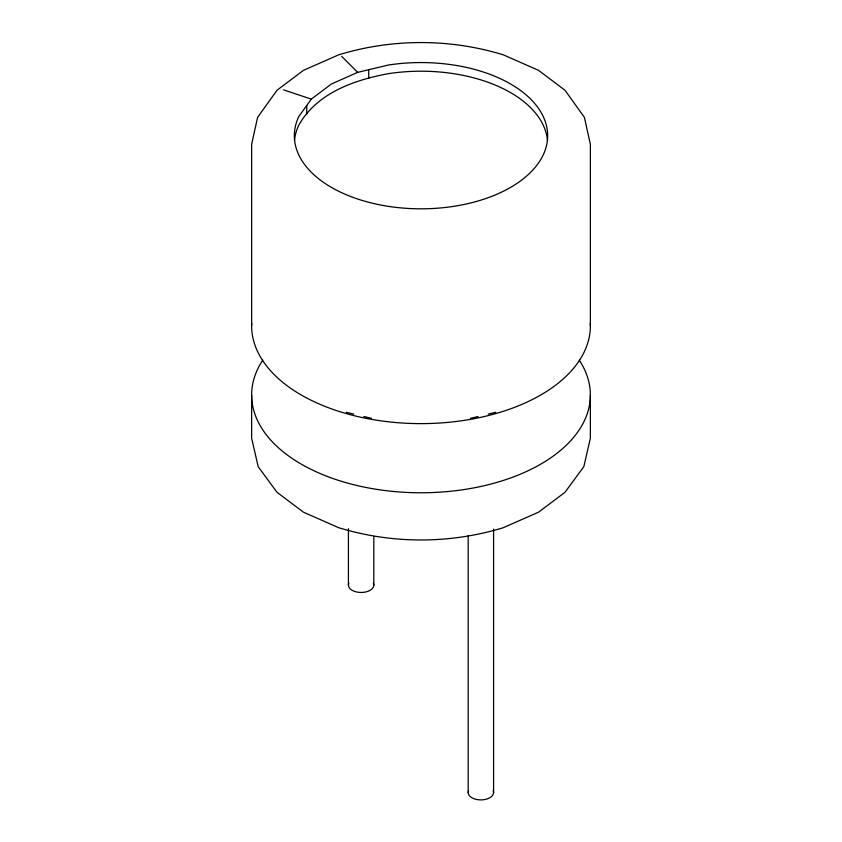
<?xml version="1.0" encoding="UTF-8"?>
<svg xmlns="http://www.w3.org/2000/svg" width="842" height="842" viewBox="0 0 842 842"><rect width="100%" height="100%" fill="white"/><g stroke="black" fill="none" stroke-linecap="round" stroke-linejoin="round"><path stroke-width="1.26" d="M311.308 99.124L298.657 116.764A126.658 73.128 0 0 0 409.959 208.542A126.658 73.128 0 0 0 547.184 129.31A126.658 73.128 0 0 0 388.215 65.055L357.671 72.359L331.432 83.979L311.308 99.124L283.565 89.873M470.541 418.316L478.109 416.506M488.202 414.096L495.77 412.285M346.23 412.285L353.798 414.096M363.891 416.506L371.459 418.316M341.652 56.34L357.671 72.359M590.368 325.833L590.368 144.329L584.401 117.364L564.971 90.231L538.554 70.349L503.316 54.835C449.912 38.469 392.088 38.469 338.684 54.835L303.446 70.349L277.029 90.231L257.599 117.364L251.632 144.329L251.632 325.833M590.368 394.982L590.368 438.198L583.811 466.689L564.971 492.296L538.554 512.178L503.316 527.692C449.912 544.058 392.088 544.058 338.684 527.692L303.446 512.178L277.029 492.296L258.189 466.689L251.632 438.198L251.632 394.982M493.58 529.123L493.58 792.564M468.184 535.68L468.184 792.564M373.816 536.47L373.816 585.127M368.722 69.718L368.722 78.359M348.42 528.576L348.42 585.127M306.73 105.503L306.73 114.154M493.149 790.67A12.704 7.336 0 0 1 480.877 799.9A12.704 7.336 0 0 1 468.615 790.67M373.385 583.232A12.704 7.336 0 0 1 361.123 592.463A12.704 7.336 0 0 1 348.851 583.232M579.264 360.166A169.368 97.788 0 0 1 421 492.77A169.368 97.788 0 0 1 262.736 360.166M590.316 323.296A169.368 97.788 0 0 1 421 423.621A169.368 97.788 0 0 1 251.684 323.296M294.511 140.53A126.658 73.128 0 0 1 298.657 125.405C316.571 93.199 353.956 80.043 388.215 73.696A126.658 73.128 0 0 1 547.489 140.53"/></g></svg>
